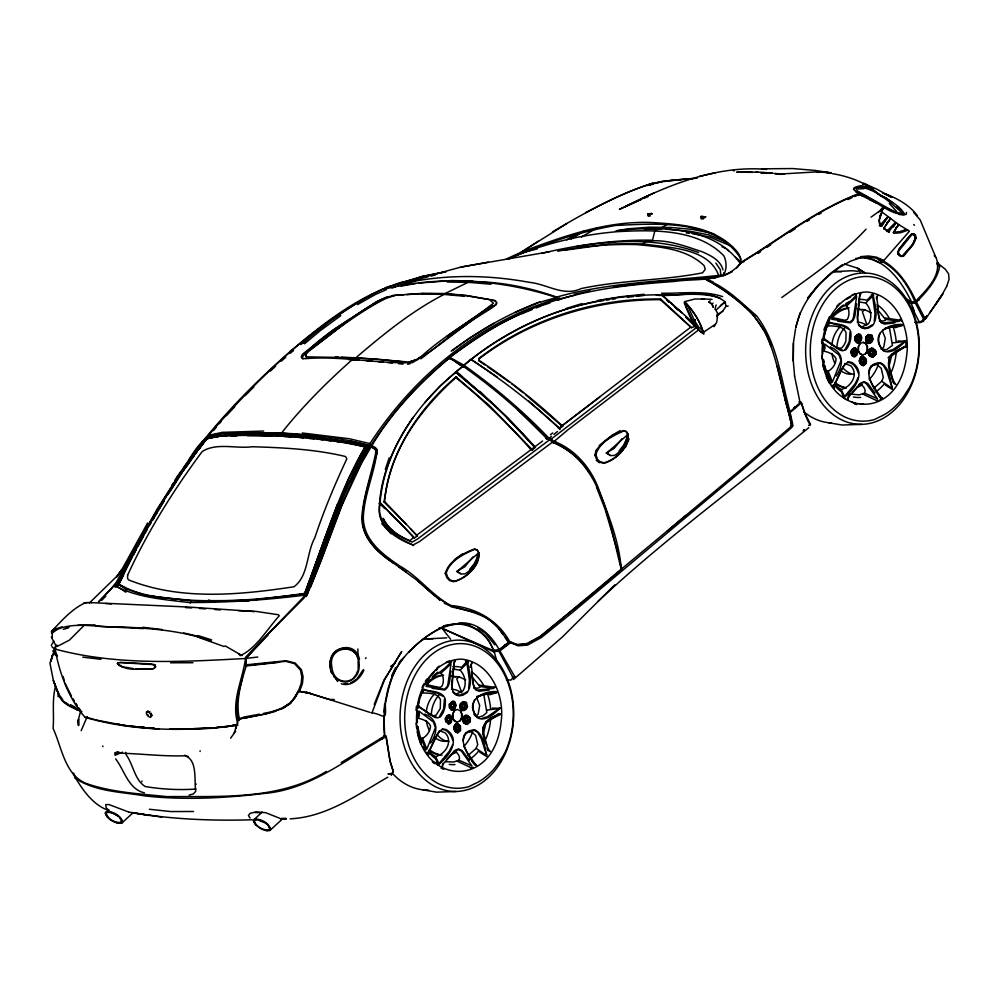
<?xml version="1.0" encoding="UTF-8"?>
<svg xmlns="http://www.w3.org/2000/svg" width="999" height="999" viewBox="0 0 999 999"><rect width="100%" height="100%" fill="white"/><g stroke="black" fill="none" stroke-linecap="round" stroke-linejoin="round"><path stroke-width="1.5" d="M147.128 711.488L146.291 713.786L149.088 716.957L150.574 717.032L151.998 715.184L150.574 717.032M436.001 759.128L437.799 764.497L439.385 763.898C449.413 755.981 461.201 739.048 446.241 729.582L442.582 728.845L437.774 733.166L428.446 752.572L428.434 754.794L428.596 752.759L435.851 737.337L439.56 731.268M489.572 750.911L490.197 751.673L487.325 747.502M841.595 391.995L843.393 397.365L844.979 396.765C855.007 388.848 866.795 371.915 851.835 362.45L848.176 361.713L843.368 366.034L834.04 385.439L834.028 387.662L834.19 385.614L841.445 370.204L845.154 364.136M895.166 383.778L895.791 384.54L891.42 378.109M383.991 716.221L384.627 736.026L341.196 762.587M469.63 719.243L468.581 722.901L466.958 723.938L465.034 723.726L462.674 720.379L462.737 718.269L463.773 716.408L465.871 715.272L469.58 716.957L470.317 721.415L467.47 724.387L463.698 722.901L462.612 720.504L463.686 716.795L467.245 715.921L470.354 719.18L469.592 721.241L470.317 721.415M793.231 360.964L793.481 343.206M875.224 352.11L874.175 355.769L872.552 356.805L870.629 356.593L868.268 353.234L868.331 351.136L869.367 349.275L871.465 348.139L875.174 349.825L875.911 354.283L873.064 357.255L869.292 355.769L868.206 353.371L869.28 349.662L872.839 348.788L875.948 352.048L875.186 354.108L875.911 354.283M472.077 761.088L476.623 765.646L475.012 764.947C467.32 755.981 452.934 731.368 474.812 729.794C484.128 734.577 484.815 747.414 486.7 756.518L479.832 752.247M878.658 394.892L882.217 398.514L880.606 397.814C872.914 388.848 858.528 364.235 880.406 362.662C889.722 367.445 890.409 380.282 892.294 389.385L885.426 385.114M297.939 692.132L290.447 703.346L283.604 707.866L290.447 703.346L294.393 698.363L298.351 691.233L301.236 683.328L301.81 676.86L300.449 670.042L294.418 663.586L285.726 661.338L246.328 665.471L245.954 658.416L260.677 641.57L303.721 598.314L308.416 591.558L321.453 559.902L341.995 505.169L361.65 462.937L371.104 446.915L369.967 443.606C413.998 375.649 481.356 320.267 559.865 297.927M467.445 706.468L464.298 709.852L461.001 709.752L460.102 707.791L460.901 703.508L462.512 702.147L465.796 702.672L466.458 708.616L464.847 710.277L462.587 710.614L461.001 709.752L460.127 705.394L462.837 701.698L466.408 702.309L467.445 706.468L466.458 708.616M873.039 339.335L869.892 342.719L866.595 342.62L865.696 340.659L866.495 336.376L868.106 335.015L871.39 335.539L872.052 341.483L870.441 343.144L868.181 343.481L866.595 342.62L865.721 338.261L868.431 334.553L872.002 335.177L873.039 339.335L872.052 341.483M452.584 717.569L452.672 713.686L454.557 710.589L457.33 709.477L460.402 710.776L461.938 713.96L461.85 717.844L459.952 720.928L456.905 722.04L454.12 720.754L452.584 717.569L454.42 720.766L456.905 722.04M452.872 717.582L452.972 713.698L454.557 710.589M459.952 720.928L461.55 717.831L461.65 713.948L460.402 710.776M858.178 350.437L858.266 346.553L860.151 343.456L863.211 342.357L865.996 343.631L867.532 346.828L867.444 350.711L865.546 353.796L862.499 354.907L859.714 353.621L858.178 350.437L860.014 353.634L862.499 354.907M858.466 350.449L858.566 346.566L860.151 343.456M865.546 353.796L867.144 350.699L867.244 346.815L865.696 343.619L863.211 342.357M801.26 402.422L805.119 413.923L810.376 424.026C809.065 426.336 801.66 405.045 801.26 402.422L798.875 401.885M468.169 755.394L476.111 748.401L486.763 755.644L481.318 738.673L477.672 732.392L474.513 730.444L469.992 730.931L466.595 732.804L464.398 736.001L463.024 740.846M873.763 388.261L881.705 381.268L892.357 388.511L886.912 371.541L883.266 365.259L880.107 363.311L875.586 363.798L872.189 365.671L869.992 368.868L868.618 373.713M384.852 508.578L379.42 503.484L380.169 503.096C375.399 524.45 396.703 537.524 413.049 545.017L413.549 545.616M419.155 707.105L418.306 705.257L419.155 707.105L434.553 717.344L437.062 717.919L440.159 717.032C444.518 712.25 445.841 705.456 445.242 699.163C442.282 690.459 431.231 692.095 424.175 689.447L422.602 690.134L422.452 692.831M824.749 339.972L823.9 338.124L824.749 339.972L840.147 350.212L842.656 350.786L845.753 349.9C850.112 345.117 851.435 338.324 850.836 332.03C847.876 323.326 836.825 324.962 829.769 322.315L828.196 323.002L828.059 325.699L827.06 326.611M406.256 572.015C389.585 560.039 369.255 549.138 363.474 527.797C359.54 501.523 373.052 476.423 376.698 450.974L370.816 445.841C322.702 432.742 271.803 431.318 222.178 433.791C198.813 433.129 191.87 459.228 179.171 473.551M128.509 811.962L108.891 804.532L105.719 804.632L106.031 807.055C106.194 809.215 110.827 810.589 108.566 810.364C92.657 805.219 80.844 787.874 73.114 773.363M720.754 275.437L720.354 269.73L715.846 263.074M478.821 358.441L478.696 360.714L478.821 358.441C530.382 318.681 595.691 297.952 660.639 299.026L691.458 327.66L695.916 325.999L693.631 325.087M462.612 720.366L463.561 717.02L466.196 716.358L467.869 719.043L466.92 722.389L464.285 723.051L462.612 720.366L462.737 718.269M868.206 353.234L869.155 349.887L871.79 349.225L873.463 351.91L872.514 355.257L869.879 355.919L868.206 353.234L868.331 351.136M334.128 677.01L334.166 676.323L337.65 681.53M736.613 268.157L740.409 263.561L740.709 258.491C715.209 218.494 656.568 223.639 615.534 225.462C578.633 232.018 542.544 243.993 508.266 259.003M418.007 712.1L418.057 711.263L418.144 715.721M823.601 344.967L823.651 344.131L823.738 348.576M496.74 660.988L493.843 650.274L491.333 645.441M489.647 694.804L497.44 692.332L483.841 694.717L486.825 712.537L483.166 715.721L478.459 717.22L475.599 716.283L473.876 714.248M895.241 327.672L903.034 325.199L889.435 327.585L892.419 345.404L886.475 349.737L881.193 349.151M616.783 230.582C658.703 226.523 713.261 225.349 740.409 263.561C742.357 254.782 734.602 248.739 728.833 243.531C709.377 227.622 683.004 224.588 658.791 222.977C611.301 219.006 565.796 235.339 522.14 251.748L522.04 252.834L525.949 250.412M308.004 592.969L306.218 596.428L305.519 595.054L245.629 657.192C243.281 678.995 230.719 700.973 237.774 723.526M239.173 720.554L238.873 717.844L234.141 733.291M716.146 310.851L717.644 313.236L717.12 319.48L716.62 322.39L714.035 326.673M268.219 634.84L245.954 658.416L245.841 659.777L246.016 658.678M384.615 704.07L383.753 724.462L384.627 736.026L385.951 736.688L390.01 761.3L393.269 771.49L391.183 775.112L392.008 773.513L387.937 773.813M451.91 687.774L454.208 662.612L455.169 660.664L454.058 662.399L451.623 684.44L452.997 692.145L456.068 695.004L459.178 695.866L462.899 695.204L467.207 692.557C473.339 683.266 469.28 670.916 467.195 661.013L462.312 666.495M857.504 320.642L859.802 295.479L860.763 293.531L859.652 295.267L857.217 317.307L858.591 325.012L861.662 327.872L864.772 328.733L868.493 328.072L872.801 325.424C878.933 316.134 874.874 303.783 872.789 293.881L867.906 299.363M936.1 257.792C942.769 275.125 926.073 290.122 915.259 301.723L911.625 302.085L905.032 297.952M358.216 669.592L358.117 660.514M384.14 712.1L384.915 703.808M865.559 363.137L865.309 358.866L862.736 356.193L861.138 356.73L859.952 358.566L860.264 363.324L863.348 365.646L866.17 363.499L866.433 361.251L866.008 358.741L862.736 356.193L861.013 357.142L859.552 360.826L861.588 365.047L864.31 364.71L865.559 363.137L862.649 363.174M416.034 710.401L416.446 706.268M821.628 343.269L822.04 339.123M626.897 435.327C627.572 443.668 621.303 451.311 614.485 455.444L610.314 455.606L606.718 453.034L626.897 435.327L626.523 438.986L623.601 445.279L619.055 450.986M906.455 212.487L906.268 214.248L903.608 215.085L898.813 214.385M477.647 553.771C478.271 562.162 471.878 569.755 464.997 573.876L460.776 574.038L457.167 571.465L477.647 553.771L477.26 557.417L474.275 563.711L469.642 569.418M460.002 706.106L460.277 703.758L462.762 702.384L464.835 704.532L464.423 708.054L461.938 709.427L459.865 707.28M461.913 708.453L464.46 707.067L461.913 708.453L460.414 706.905L460.714 704.37L462.512 703.371L464.672 705.269L462.512 703.371M463.199 707.767L462.137 706.668L462.35 704.882L463.611 704.183M865.596 338.973L865.871 336.626L868.356 335.252L870.429 337.4L870.017 340.921L867.532 342.282L865.459 340.147M867.507 341.321L870.054 339.935L867.507 341.321L866.008 339.772L866.308 337.225L868.106 336.238L870.266 338.137L868.106 336.238M868.793 340.634L867.731 339.535L867.944 337.749L869.205 337.05M376.523 455.194L377.185 449.75L375.399 447.564L371.853 445.716L367.257 446.59C340.234 493.156 325.05 545.117 305.319 594.88M717.22 316.77L717.644 313.236M51.286 645.404L53.834 641.058M429.308 680.282L427.048 684.365L425.761 684.827M834.19 314.223L832.642 317.22L831.355 317.694M406.393 524.512L384.066 502.022L384.528 501.473C389.46 452.085 418.931 408.454 456.019 376.898L489.585 405.731L532.529 449.987L534.865 447.377C510.889 419.955 484.078 395.167 455.981 372.015L455.681 372.165C416.483 404.895 384.615 450.574 380.045 502.534L379.42 503.484M55.544 686.338C51.811 700.074 54.221 714.023 53.134 727.959L53.197 728.633C61.863 747.477 64.96 775.599 86.813 783.666C112.525 792.507 140.085 793.805 166.933 796.628C220.454 796.103 278.833 800.424 326.423 771.39M740.409 263.561L740.484 263.062C779.844 239.76 815.921 210.177 859.14 193.906L863.586 196.303L858.928 194.181L855.693 191.446L854.17 189.735L854.595 188.336C859.752 184.927 866.682 186.626 871.503 189.847L873.276 189.822C883.178 198.326 897.714 202.435 904.57 214.148C891.608 215.085 881.143 204.345 869.742 199.625M366.233 452.959C387.937 417.357 415.334 385.214 447.927 359.116L448.901 358.366L452.759 359.865L463.299 366.783L463.499 365.397C502.172 333.766 548.164 310.377 597.564 301.511M451.098 671.041C449.325 677.247 451.036 686.138 444.63 690.009L432.055 688.286M453.983 728.184L455.544 723.863L457.142 723.326L460.414 725.873L460.576 730.631L457.754 732.791L455.994 732.18L453.983 728.184L454.358 725.699M803.421 431.019L804.27 429.732M856.692 303.908C854.919 310.115 856.63 319.006 850.224 322.877L837.649 321.154M859.577 361.051L859.952 358.566M795.554 328.821L793.331 343.419L793.268 360.776L794.605 376.186M424.175 689.447L422.527 692.906C428.783 693.318 437.674 692.744 440.484 699.762L440.272 708.516L436.126 715.122L433.241 715.896L428.559 714.123M829.769 322.315L828.121 325.774C834.377 326.186 843.268 325.612 846.078 332.63L845.866 341.383L844.043 345.067L841.72 347.989L836.725 348.276M384.066 502.022L385.889 490.621M810.376 424.026L810.164 424.463M200.05 751.498L200.15 750.823M452.947 669.005L460.114 670.142L467.345 662.999L467.569 661.7L466.808 661.925L469.418 680.419L468.656 688.261M858.541 301.873L865.708 303.009L872.939 295.866L873.163 294.568L872.402 294.792L875.012 313.274L874.25 321.129M486.338 721.503L483.216 734.477M891.932 354.37L888.81 367.332M331.044 659.115C324.363 674.163 346.441 692.22 355.706 674.887M922.177 320.654L923.588 319.106C930.968 313.299 926.098 315.884 923.438 321.328L919.854 322.627L915.221 322.552M80.469 711.675L78.084 720.729L78.521 725.461L78.709 719.317M246.328 665.471C241.084 682.454 235.402 701.098 239.348 718.793L249.038 717.182M385.214 702.334L387.924 689.11L391.733 677.272M83.404 626.136L69.406 640.134L57.08 646.503L56.344 645.504M871.503 189.847L871.84 188.287C859.989 180.619 846.415 175.986 832.542 173.676M52.223 655.344L50.974 661.163L53.122 653.858L49.95 663.236L53.384 680.481L59.228 695.641L53.384 680.481L57.08 691.158M388.561 774.312L389.598 773.701M898.238 252.285L898.338 254.558L898.663 250.175L900.798 247.153L909.352 236.413L911.7 234.003L913.91 233.616L915.434 234.952L916.22 237.974L913.086 244.668L903.546 256.243L900.911 256.456L897.614 252.272L898.338 254.558L900.286 256.243L902.709 256.056L912.562 244.305L915.434 237.924L914.884 235.452L913.136 234.091L911.013 234.578L908.815 236.95M628.221 434.228C628.446 447.577 616.271 460.064 603.733 463.324L599.3 462.112L596.765 459.865L594.979 455.057L595.978 450.462C603.034 441.62 612.862 433.741 623.726 430.557L626.435 431.531C633.316 444.443 615.884 459.702 604.22 462.774L599.987 461.738L597.602 459.44L595.866 454.695C599.163 442.432 613.224 435.452 624.05 430.856L626.585 431.98L628.296 434.49M470.167 667.095L470.766 664.41C473.601 672.539 470.204 683.84 476.823 690.197L493.906 688.373L479.87 686.488L471.578 676.398M858.578 195.417L858.753 193.681L855.693 191.446M427.147 683.528L427.772 685.689L426.148 686.375L444.393 689.235L447.04 686.837L447.827 684.765L451.048 663.823L441.108 673.039L439.173 672.652L432.555 677.122M832.741 316.396L833.366 318.544L831.742 319.243L849.987 322.103L852.634 319.705L853.421 317.632L856.643 296.691L846.702 305.906L844.767 305.519L841.395 307.267L834.902 313.149M386.126 489.185C394.043 444.78 422.689 407.58 455.407 377.947L456.019 376.898M479.021 552.659C479.17 566.221 466.471 578.483 453.821 581.73L449.463 580.506L446.915 577.697L445.254 573.451C448.763 560.864 463.124 553.259 474.5 548.975L477.235 549.962C484.053 562.986 466.321 578.146 454.607 581.193L450.337 580.144L447.739 577.285L446.228 573.101C449.687 560.789 463.886 553.871 474.825 549.275L477.36 550.412L479.083 552.922M681.168 179.608L662.025 181.706L652.697 183.317L652.372 184.565L652.072 183.491C628.858 190.397 607.117 201.611 585.639 212.637M442.445 766.52L442.257 767.282L443.219 763.523M848.039 399.388L847.851 400.149L848.813 396.391M479.87 686.488L479.595 687.537L477.672 688.136L473.713 688.224M877.172 309.265L885.464 319.355L885.189 320.404L883.266 321.004L879.307 321.079M242.582 677.434C239.123 690.684 234.528 705.144 238.474 718.743L248.926 717.157M451.323 720.042L449.438 723.264L446.64 722.265L446.053 720.554L446.665 716.495L449.388 715.296L451.948 717.944L451.311 722.527L448.264 723.825L446.091 720.704L445.916 718.468L447.939 715.022L449.725 714.809L451.161 716.033L451.948 717.944L451.323 720.042L450.586 716.408M451.448 701.872L449.65 705.943L451.036 709.465L454.333 709.565L456.206 705.269L454.607 701.448L452.884 701.086L450.087 703.746L449.887 708.129L451.123 709.877L452.772 710.326L454.333 709.565L455.519 705.406L454.17 701.91L452.522 701.535M856.917 352.909L855.032 356.131L852.234 355.132L851.648 353.421L852.309 349.151L855.319 347.664L857.542 350.811L856.905 355.394L853.858 356.693L851.685 353.571L851.51 351.336L853.408 348.214L854.982 348.164L857.542 350.811L856.917 352.909L856.18 349.275M859.927 342.42L861.113 338.274L859.764 334.765L858.116 334.403L855.681 336.613L855.481 340.996L856.717 342.744L858.366 343.194L861.101 340.721L861.8 338.137L861.238 335.789L860.201 334.315L858.478 333.953L855.743 336.426L855.244 338.811L856.63 342.332L859.927 342.42L858.054 342.669M674.824 306.818L681.73 312.675L661.65 294.817C593.194 294.368 524.912 316.483 471.253 359.365L464.048 365.259C461.301 368.756 453.921 358.254 448.901 358.366C419.318 383.666 391.72 412.013 371.853 445.716M496.778 302.485L496.253 304.408C466.733 321.416 441.745 345.891 412.362 362.637C376.998 363.911 341.071 355.644 305.344 358.678L302.335 358.391L301.236 357.055L302.397 354.308L332.692 330.294L375.999 301.998L387.038 296.965M450.025 662.849L450.287 661.925L450.811 662.349L445.254 667.881L439.173 672.652M855.631 295.716L855.881 294.792L856.405 295.217L850.848 300.749L844.767 305.519M382.829 289.023C314.061 322.877 258.067 378.259 208.229 435.477L207.642 437.637L201.573 444.68M506.481 679.832L510.914 680.107L513.049 677.597L498.326 650.124L508.641 642.432L510.864 642.357L518.169 645.841L527.609 645.054L541.408 637.487L572.227 612.637L739.173 472.727L791.72 427.584L792.756 425.849L792.519 423.101L789.697 411.276L788.573 412.05L791.22 423.239L790.434 427.097L738.061 471.903L540.184 636.788L526.898 644.118L517.507 644.929L513.636 643.806M464.385 722.14L467.12 721.153L464.385 722.14L463.174 720.204L463.861 717.794L465.759 717.307L467.607 719.455L465.759 717.307M465.784 721.49L464.922 720.117L465.409 718.418L466.758 718.081M474.575 700.162C471.765 706.143 472.802 713.448 478.146 717.644M871.877 354.533L872.714 354.021L869.979 355.007L868.768 353.072L869.455 350.649L871.353 350.174L873.201 352.322L871.353 350.174M869.979 355.007L871.378 354.358L870.516 352.984L871.003 351.286L872.352 350.949M880.169 333.029C877.359 339.011 878.396 346.316 883.74 350.512M714.897 309.365L716.146 304.957M914.485 241.021L915.346 237.999L914.884 235.452L913.598 234.428L911.65 234.89L897.614 252.272L898.576 250.512M927.01 315.846L923.588 319.106L915.446 303.109L915.983 301.236C908.378 284.54 897.314 267.907 880.619 259.428M141.846 781.668L142.033 781.031M445.966 761.775L453.696 762L458.928 760.227L459.615 757.891L458.666 755.044L455.769 751.398L453.509 751.335M849.537 393.981L859.29 394.867L864.522 393.094L865.209 390.759L864.26 387.912L861.363 384.265L859.103 384.203M425.562 749.025L425.961 749.887L421.303 738.873M831.156 381.893L831.555 382.754L827.522 372.877M114.848 755.057L115.409 753.146C138.337 753.246 161.838 756.643 185.065 755.768C197.864 760.052 193.968 780.756 195.767 791.245L193.406 793.905L189.086 795.092M810.226 424.975L810.451 424.275M470.554 667.332L471.99 662.562L471.715 663.486M876.535 298.913L877.584 295.429L877.309 296.353M795.766 327.36L800.236 312.662M853.546 189.573L854.033 187.987C859.427 184.528 866.258 186.239 871.84 188.287M795.866 327.472C801.423 301.223 820.316 280.132 842.169 265.647M190.235 603.109L190.971 600.749L249.026 600.536M236.039 727.235L235.727 728.658L236.001 727.347M621.628 567.869L621.515 569.255L591.695 594.73L540.184 636.338L527.06 643.506L517.07 644.492L509.727 641.658C497.689 619.73 475.262 607.592 450.799 605.494C431.805 595.292 418.868 576.748 399.962 566.096C382.967 554.645 363.561 540.384 363.299 517.757C364.16 494.405 374.762 472.614 377.185 449.75M946.802 286.039L949.05 279.333L948.638 273.988L945.329 269.255L937.799 263.299M324.95 538.224L304.795 593.918L280.519 597.427M385.314 469.318L389.198 457.842M371.216 712.762L372.003 712.799L384.403 680.044L401.735 651.485L384.003 680.032L374.225 704.407M880.668 225.999L879.182 220.13L881.905 212.025L888.236 216.658L881.705 226.199C876.685 223.676 880.369 216.084 881.905 212.025C876.897 209.628 889.335 203.396 880.306 211.114L881.006 211.151M691.458 327.66L660.401 299.688L660.639 299.026M823.85 329.932L829.42 316.72M325.449 536.838L347.702 481.043M452.597 744.779L449.288 751.26L438.436 764.285L437.912 763.698L439.385 763.898M858.191 377.647L854.882 384.128L844.03 397.152L843.506 396.566L844.979 396.765M263.599 713.336C277.585 711.151 292.869 705.556 298.339 691.221L299.513 691.47L302.46 683.516L303.084 676.735L301.423 669.717L295.13 663.011L286.126 660.739L245.742 664.884M304.595 593.955C323.539 544.517 337.899 492.744 365.184 446.953C337.337 439.273 308.254 437.874 279.57 435.764C255.17 435.576 230.02 432.642 206.181 438.961C170.991 483.528 142.545 533.191 118.619 584.602L127.01 589.71M306.218 596.428L340.971 505.057M87.3 716.533L81.169 730.644M723.114 274.787L723.95 272.627M385.951 736.688L384.777 735.701L385.951 736.688C347.115 758.765 310.439 789.647 264.223 793.443C224.75 798.189 184.515 800.249 144.917 795.953C121.341 791.782 94.893 791.92 74.6 777.784M848.963 394.867L847.801 397.852L860.801 383.666L862.337 382.567L865.496 382.667L877.497 398.713L864.522 393.094M305.644 595.891C327.023 546.191 339.86 492.482 369.118 446.403C316.059 435.002 260.002 428.146 206.281 438.499C170.804 483.528 142.045 533.703 117.52 585.426M337.637 503.896L304.683 593.356C267.12 598.851 229.171 602.372 191.184 600.199C166.646 598.201 140.397 597.277 118.806 584.003C142.907 532.879 171.653 483.766 206.181 438.961L218.943 436.213M881.293 211.214L884.103 208.079L883.591 207.305M228.272 726.635C180.594 731.355 131.269 730.818 85.015 717.319C68.057 697.777 59.178 672.177 54.758 647.464L56.793 645.242M684.665 301.623L684.19 302.747C689.085 313.698 693.156 327.734 703.883 334.116C700.811 322.065 693.356 310.564 684.665 301.623L695.017 298.976L704.17 299.113M476.111 748.401L477.709 744.605L475.624 735.426L471.241 731.618L465.497 733.004M881.705 381.268L883.303 377.472L881.218 368.294L876.835 364.485L871.091 365.871M356.506 673.626L357.642 670.941M310.389 587.412C329.845 539.959 343.881 489.935 370.816 445.841M430.644 743.069C438.049 732.08 438.661 719.667 424.725 714.085M836.238 375.936C843.643 364.947 844.255 352.535 830.319 346.953M625.299 447.54L629.12 438.861M331.281 657.916C334.69 644.53 355.731 645.591 357.929 659.165M392.207 675.799L394.755 670.317M200.961 445.005L202.859 440.984L206.106 437.387C231.743 405.819 260.814 377.185 291.396 350.437L292.407 351.049M391.62 675.936L395.517 667.719M454.008 726.922L454.97 724.899L457.629 724.987L458.841 728.096L457.392 731.131L454.732 731.043L453.933 728.97M454.095 727.946L455.132 725.761L457.055 725.823L458.553 728.109L457.817 729.657L454.957 730.194L454.095 727.946L455.844 728.021L456.468 729.607L457.817 729.657M455.844 728.021L456.58 726.485L457.942 726.523M859.689 360.814L860.726 358.629L862.649 358.691L864.147 360.976L863.411 362.512L860.551 363.062L859.689 360.814L861.438 360.889L862.062 362.475L863.411 362.512M861.438 360.889L862.174 359.353L863.536 359.39M862.474 363.112L864.147 360.976M354.907 466.283L356.868 462.262M118.619 584.602L123.576 575.037M133.579 554.62L136.376 549.238M351.011 481.968L360.402 462.837L370.367 445.954L348.713 440.609M463.299 366.783L464.048 365.259C494.555 386.938 523.189 411.251 549.063 438.324L551.473 436.376M855.756 258.404L863.099 257.73L871.003 259.103L879.045 262.575L882.542 261.975L909.415 231.219L907.929 230.17L900.449 232.767L894.08 233.017L893.693 232.205L898.576 224.538L888.236 216.658L879.27 225.786L881.705 226.199L880.481 225.624L881.268 225.774L886.875 217.47M347.602 480.694L365.184 446.953C317.894 436.138 268.793 433.878 220.429 436.138M422.065 687.362L423.826 683.853M391.995 676.598C402.609 653.533 423.189 636.301 445.654 625.262M99.013 601.648L114.261 585.439L115.06 586.813L117.095 586.401L132.093 557.067M946.715 286.313L941.145 296.453L925.474 319.018M128.084 562.961L115.06 586.813L146.066 529.495M130.195 558.953L146.491 529.22M495.529 692.17L496.84 692.02L483.091 694.58L477.247 697.165M901.123 325.037L902.434 324.887L888.685 327.447L882.841 330.032M78.434 719.43L78.521 725.461M889.622 219.93L890.484 218.331L883.853 228.309L888.348 231.868L889.472 231.718L883.79 228.359L889.622 219.93L886.687 223.102M137.825 546.578L143.669 535.939M145.117 533.279L147.303 529.295M200.899 444.53L202.859 440.984M294.393 698.363L298.351 691.233L299.313 691.008M893.481 226.973L895.966 222.527L888.935 231.393M800.024 402.772L790.034 411.85L791.22 423.239L777.085 365.609M462.774 718.418L463.686 716.795M868.368 351.286L869.28 349.662M147.59 523.001L122.902 567.682L116.895 576.91L121.978 569.642L116.359 576.723L89.286 603.071M549.063 438.324L547.227 438.948L545.891 438.299L550.012 439.448L552.41 442.17C601.81 461.7 609.465 523.813 621.216 569.118C619.155 540.447 607.679 513.411 597.802 486.638C589.81 467.12 575.649 450.449 555.981 442.095L554.395 443.069L552.784 442.557L567.657 430.045L698.313 330.12M359.927 456.905L362.225 452.884M499.912 714.51L500.387 713.686L500.824 714.273L487.549 720.903M893.143 353.771L905.981 346.541A55.457 41.596 -87.1 0 0 905.718 341.021M147.24 527.859L165.734 496.391L179.982 474.962M357.055 461.8L365.184 446.953M363.099 669.842L357.142 678.783L350.699 682.941M149.525 525.462L151.011 522.914M152.497 520.354L163.998 501.061M363.936 670.067C360.239 678.646 351.286 687.05 341.296 683.791M152.735 519.905L154.246 517.32M155.757 514.735L157.268 512.15M146.803 528.184L165.809 496.241M481.605 718.518L487.587 716.595L500.574 707.679C494.967 713.011 486.7 721.503 478.121 718.156C463.611 703.246 480.069 690.933 495.854 691.558M887.199 351.386L893.181 349.463L906.168 340.547C900.561 345.866 892.294 354.37 883.715 351.011C869.205 336.114 885.663 323.801 901.448 324.425M158.804 509.527L164.311 500.249M739.697 171.89L736.987 172.377M564.023 250.374L609.14 244.068L643.306 243.843L644.642 241.708C664.123 237.949 684.053 245.804 702.384 251.848C710.838 255.619 720.466 260.165 723.014 269.917M171.716 485.477L173.202 483.091M174.7 480.706L178.421 474.737M425.312 681.493L426.785 679.12M174.9 480.981L178.671 475.012M455.407 377.947L456.518 378.146L457.13 377.172M168.007 494.592L182.005 472.714M170.779 489.922L173.239 486.126M174.887 483.591L176.523 481.056M875.986 202.859L859.302 194.393L859.852 193.556L864.834 195.654L876.548 202.285M413.399 417.07C393.831 444.667 379.295 477.609 379.195 511.938C380.619 529.358 398.539 539.697 413.049 545.017L419.617 541.495L552.41 442.17M716.895 315.721L722.864 310.976L725.973 306.318L725.149 301.823C706.755 287.487 678.071 297.277 656.331 295.192M455.419 724.287L453.958 727.959L455.994 732.18L457.392 732.292L459.965 730.269L460.164 728.134L459.715 725.998L457.142 723.326L455.419 724.287L457.142 723.326M936.15 303.621L942.844 293.706L929.532 313.112M180.831 473.701L192.894 455.994M894.08 233.017L893.643 232.268L898.576 224.538L907.929 230.17M548.876 439.51L550.299 439.76L697.564 326.723M182.817 468.906L186.201 464.011M188.749 460.327L191.284 456.655M185.789 467.207L189.248 462.2M191.858 458.454L193.594 455.956M879.595 216.171L881.343 213.649M861.013 357.142L862.736 356.193M180.644 473.389L193.019 455.719M452.46 709.802L454.845 707.642M859.39 341.983L860.439 340.509M230.632 738.161L235.627 731.193M403.808 657.454C392.595 670.566 388.286 687.762 385.314 704.37C386.213 722.714 384.777 714.834 372.003 712.799M622.115 438.623L614.123 448.426L606.043 453.146M182.892 471.478L194.468 455.382M399.113 662.837L401.548 659.452M439.523 716.508L443.593 708.978L444.418 699.275M845.117 349.375L849.187 341.845L850.012 332.143M472.877 557.017L464.772 566.808L456.568 571.54M448.039 721.765L450.049 719.779L448.039 721.765L446.178 721.178L445.691 718.718L447.04 716.857L449.7 718.056L447.04 716.857M853.633 354.633L855.644 352.647L855.294 350.924L852.634 349.725L851.285 351.586L851.785 354.033L853.633 354.633L855.644 352.647M449.088 721.103L447.777 720.691L447.427 718.955L448.389 717.644M854.682 353.971L853.371 353.559L853.021 351.823L853.983 350.512L855.294 350.924M205.17 438.573L180.007 473.364L156.831 509.59L116.508 581.918L111.339 588.636L98.701 601.51M195.354 454.145L197.178 451.698M199.001 449.263L204.458 441.958M898.738 249.413L907.854 238.124M369.905 712.349L306.743 692.382L306.343 693.281L306.106 692.245L329.096 699.387L334.303 699.55M193.906 454.458L207.005 437.737L221.303 434.203M121.778 823.064L122.715 821.877C120.792 815.409 112.637 811.013 106.094 811.775L105.157 812.961C107.105 819.392 115.235 823.825 121.778 823.064L132.767 813.024M262.138 812.075L253.234 820.404L255.569 824.674M255.319 824.525C259.265 827.921 264.385 831.58 269.855 830.506L270.779 829.332C268.868 822.864 260.714 818.468 254.171 819.217M924.987 318.806L926.71 316.233L923.65 318.906L925.037 318.581L915.983 301.236M807.766 298.664L817.132 286.8M205.782 440.447L207.505 438.274L207.005 437.737L210.564 434.14M198.838 449.188L200.599 446.978M194.867 453.646L204.383 441.87M193.756 454.732L204.221 441.833M192.183 455.556L193.981 453.371M195.767 451.186L197.552 449.001M807.829 297.64L818.73 284.565L830.818 273.102L842.307 264.772M213.499 430.631L216.421 427.135M219.355 423.638L221.303 421.303M365.472 658.516L366.121 657.742M893.643 232.268L899.774 232.367M446.628 759.615L455.082 750.349L458.529 748.888L462.15 750.549L469.33 760.276M852.222 392.482L860.676 383.204L864.123 381.755L867.744 383.416L874.924 393.144M442.207 764.984L455.207 750.798L458.191 749.65L461.363 750.986L471.903 765.858L458.928 760.227M55.032 647.602L57.08 645.379M51.673 631.268C61.701 620.691 72.053 608.628 85.527 602.747L83.616 603.096M154.445 667.994L155.582 666.895L155.145 665.109L150.562 663.873L120.567 662.362L117.395 663.473C126.361 672.177 141.234 668.281 152.585 669.155L155.582 666.895L153.496 664.622L120.33 662.612M153.721 664.372L155.145 665.109L155.357 667.132M906.143 299.837L911.263 303.172L915.446 303.109C925.499 292.844 937.05 280.682 939.697 266.396L937.799 262.312M424.775 402.56L440.571 385.577L455.981 372.015M226.386 415.634L234.728 406.73M245.155 395.604L253.783 387.05M892.045 353.971L888.049 357.792M384.528 501.473L417.432 535.914L414.573 537.849L413.586 537.549L409.852 540.609C399.088 536.413 388.249 529.22 383.117 518.306C388.286 530.182 400.886 537.687 412.275 542.07L417.582 539.01L550.012 439.448M836.75 306.281L839.635 303.309M866.083 229.146C841.395 255.794 811.051 276.286 781.792 297.515M101.648 600.411L105.869 596.116M886.625 231.393L894.729 223.152M408.728 652.434C424.438 635.938 445.904 620.179 470.005 624.612M878.296 212.525L880.419 210.389L871.028 217.145M713.161 307.08L712.075 304.046L713.024 303.097M895.803 227.947L897.939 225.799M710.102 300.824L708.978 301.948L712.075 304.046M614.772 584.852L562.4 636.975L513.374 679.595M55.719 629.932L52.135 633.466L52.36 637.899M121.254 666.583L133.317 668.568M921.303 321.216L919.38 322.24L914.247 312.013L911.263 303.172L911.625 302.085C903.133 284.727 891.145 266.596 872.489 259.29M206.406 438.823L207.642 437.637L206.106 437.387M270.117 371.228L275.674 366.146M51.486 633.166C68.581 619.467 98.451 628.196 118.769 626.735C149.838 628.383 181.618 630.257 211.064 641.196M862.686 184.241L863.923 183.429L877.397 189.46L891.695 197.39L882.492 192.882M598.001 601.348C664.61 539.048 738.323 485.252 808.815 427.647M51.249 631.855L54.908 628.421M883.79 228.359L884.14 229.27M465.646 679.894L459.065 676.773L456.768 678.883L461.85 693.019M871.24 312.762L864.659 309.64L862.362 311.75L866.807 324.525M475.861 716.295L478.146 714.185L479.695 705.456L476.923 698.251M881.455 349.163L883.74 347.053L885.289 338.324L882.517 331.119M269.855 830.506L283.029 818.456M665.858 229.345L668.943 229.395L671.028 227.51L691.783 229.308L709.415 232.742M443.531 626.385C463.686 618.718 486.85 630.369 493.431 650.649L442.107 628.346L439.011 627.959M449.662 704.57L451.273 703.109L453.708 704.682L453.783 706.493L451.473 708.204L449.762 707.117L449.662 704.57L451.361 704.944L452.497 703.92L453.708 704.682M855.256 337.437L856.867 335.976L859.302 337.55L859.377 339.36L857.067 341.071L855.356 339.985L855.256 337.437L856.955 337.812L858.091 336.775L856.867 335.976M451.473 708.204L453.783 706.493M857.067 341.071L859.377 339.36M801.235 403.009L789.297 413.224M497.052 376.948L471.253 359.365L470.192 359.765L471.029 359.603C502.385 380.007 532.205 402.809 559.365 428.559L562.687 426.323C536.813 401.835 508.603 379.932 478.933 360.239M715.958 310.115L725.149 301.823L720.341 305.644M281.281 361.201L285.764 357.242M290.259 353.284L293.531 350.437L292.432 349.563L289.685 351.673M915.434 234.952L914.772 235.339C916.945 243.244 907.342 250.075 902.834 255.532M499.138 649.662L493.431 650.649M599.175 445.554L612.075 435.277L620.129 430.594M548.001 439.185C522.14 412.112 493.506 387.824 462.999 366.133L455.681 372.165L492.32 403.534M456.593 371.616L479.308 391.858L455.681 372.165L462.999 366.133L463.673 366.645L462.462 366.296M303.221 342.944C324.8 323.988 348.426 307.392 373.551 293.481M667.032 531.318L685.913 515.422M304.545 343.806L320.042 330.844L340.771 315.622M292.432 349.563C322.465 324.225 354.233 299.425 391.471 285.714M300.936 344.58L303.271 342.645M146.304 712.175L148.227 710.913M147.402 711.588L149.088 712.312L149.925 711.625M147.402 715.671L148.227 714.997M151.161 715.858L150.574 713.998L151.411 713.311M542.582 441.021L416.546 535.339L410.452 528.833M447.927 359.116C485.089 328.821 528.621 305.706 575.524 294.967M714.997 324.488L703.808 332.093M852.297 356.056L853.733 354.882M553.896 434.415L557.517 431.468M510.864 642.357L500.137 650.761L493.756 651.773L442.107 628.346L450.661 639.31M437.1 667.794L439.185 666.133M498.239 649.974L499.275 650.062L509.265 642.532L498.026 627.772L491.008 621.166L483.366 615.696L474.063 612.087L451.298 606.818L435.314 595.991L420.542 582.904L398.963 566.995M418.219 708.066L419.243 707.255L418.731 705.943M703.259 218.694L705.656 216.808L700.898 216.508L701.023 218.581L701.76 218.719L703.259 218.694L702.622 216.583L700.898 216.508M716.733 315.771L722.864 310.976M550.399 434.752L552.709 432.967M558.453 428.484L690.334 327.472M492.22 305.219L446.715 336.376M420.954 358.816L449.25 336.588L473.913 319.23L491.808 307.979L495.916 304.72L496.578 302.747L495.304 300.999L492.495 300.075L466.296 295.741L445.005 293.856L429.545 293.669M525.449 394.58L561.85 425.924L599.725 397.115M395.267 663.036L390.597 666.483M322.29 327.472L324.75 325.662M454.557 559.69L462.674 553.733M452.435 350.449C479.133 330.332 508.466 313.723 539.722 301.835M478.771 359.116C530.494 319.48 595.491 299.275 660.401 299.688M504.807 645.154L508.641 642.432L505.207 637.787M451.148 351.186L469.218 338.349L493.656 323.314M281.78 708.728L288.324 704.133M900.249 349.013C886.4 354.17 886.388 365.871 892.132 377.572M494.655 716.146C480.806 721.303 480.794 733.004 486.538 744.705M421.191 356.481L416.97 359.39L409.403 361.963M758.054 253.459L760.589 251.723M766.932 247.402L770.741 244.805M859.852 193.556L858.753 193.681C815.684 209.94 779.545 239.198 740.471 262.725M506.393 258.966L521.416 252.048L566.995 223.451M828.159 371.228C832.629 368.843 835.951 363.873 836.101 358.753C833.99 354.245 828.646 352.123 824.063 351.198L824.987 348.052L824.699 344.043L838.998 354.907L841.046 360.514L832.442 381.943L828.159 371.228L826.273 370.617M422.565 738.361C427.035 735.976 430.357 731.018 430.507 725.886C428.396 721.378 423.052 719.255 418.469 718.331L419.393 715.184L419.105 711.176L433.404 722.04L435.452 727.647L426.848 749.075L422.565 738.361L420.679 737.749M789.959 232.155L795.167 228.783M538.261 241.209L522.14 251.748L522.04 252.834L521.416 252.048L523.801 250.961M571.166 239.036L583.728 231.293M581.381 237.088L596.54 228.122M566.695 239.885L575.511 234.54M387.799 777.16C357.192 794.767 326.773 817.032 290.197 818.83M872.239 324.825L868.131 327.31L864.497 327.997L861.463 327.11L858.541 324.425M466.645 691.957L462.537 694.442L458.903 695.129L455.869 694.243L452.947 691.558M898.301 350.212L904.644 346.391L890.896 356.431L888.773 359.89L888.698 364.173L894.03 383.753L892.619 381.331M492.707 717.344L499.05 713.523L485.302 723.563L483.179 727.022L483.104 731.305L488.436 750.886L487.025 748.463M552.497 231.893C584.403 212.962 617.17 194.468 652.697 183.317M660.351 228.459L667.057 224.488M806.942 221.441L809.565 219.892M818.755 214.448L821.378 212.887M808.591 425.474L810.389 424.438L809.927 423.788M357.58 304.583L375.337 294.53L386.301 289.673L384.54 288.898L385.314 287.737L422.315 276.336L445.591 271.803M841.583 266.109L850.986 260.989L858.928 258.291M282.779 819.055L281.181 818.631L286.214 818.568L281.993 819.192L265.672 812.674L256.194 811.95L250.262 813.236L248.439 815.534L250.062 818.069M873.476 348.464L871.465 348.139M467.882 715.609L465.871 715.272M383.054 299.737C356.493 314.048 332.417 332.58 308.803 351.248L306.231 353.933L306.356 356.78M519.667 314.648C493.568 325.612 470.479 342.744 447.515 358.604M829.47 322.939L828.546 323.376L828.82 322.714L843.031 326.099L848.251 329.008M423.876 690.072L422.952 690.509L423.226 689.859L437.437 693.231L442.657 696.141M654.52 192.657L625.174 206.706C668.743 184.728 716.907 165.185 766.62 169.38M238.749 653.608L240.21 655.706C256.518 648.251 267.257 628.97 279.27 615.784L278.434 614.76L255.407 611.301M649.013 195.317L619.343 209.365L641.008 199.625M892.582 342.957L905.781 341.258L897.964 340.971M486.988 710.089L500.187 708.391L492.37 708.104M732.192 271.815L723.126 275.949C726.872 269.693 726.947 262.625 723.938 255.931C697.702 228.534 652.447 229.795 617.507 231.656C579.907 234.728 543.081 243.956 508.429 258.841M116.109 753.121L118.794 751.897M847.964 199.525L851.935 197.752M65.659 628.583L69.218 626.997M834.839 385.314L841.146 389.51C851.098 387.013 858.978 374.488 850.848 365.809L844.892 363.536M429.245 752.447L435.552 756.655C445.504 754.145 453.384 741.62 445.254 732.941L439.298 730.669M686.987 304.383L694.355 320.317L695.167 319.955M851.985 295.017L854.707 293.831M446.391 662.15L449.113 660.963M661.65 294.817L661.001 295.105L661.987 294.992C681.343 295.367 701.91 291.646 720.479 298.239M744.255 261.451L740.484 263.062C725.336 283.192 696.166 278.047 674.15 281.481C636.088 284.228 597.639 287.849 560.976 299.026M692.831 320.941C695.816 325.1 697.914 331.181 703.184 332.954C700.336 321.815 693.443 311.176 685.401 302.909L685.863 306.718L692.831 320.941L695.304 319.892M115.659 755.032L122.502 752.16M854.582 196.553L858.466 194.93M514.91 312.487L538.411 302.734M558.016 300.262L559.989 299.438M521.053 314.086L532.092 309.603M536.238 307.929L541.758 305.682M650.686 184.303L662.911 181.169L691.545 178.596M282.58 708.503L266.483 713.873L237.837 719.28M594.979 455.057L595.866 454.695M643.718 198.401L647.976 196.753M860.551 363.062L862.062 362.475M454.957 730.194L456.468 729.607M884.103 208.079L882.991 207.954L884.028 207.567M114.785 752.896L117.507 751.885M392.008 288.074L396.203 286.538M397.602 286.026L407.342 282.442L421.328 279.033M476.71 696.453L483.841 694.717M445.254 573.451L446.228 573.101M393.931 285.327L401.81 282.58M393.044 285.165L403.658 281.593M63.312 629.333L68.419 627.622M543.144 305.132L549.9 302.909M539.76 302.31L556.455 297.49C501.71 279.658 441.595 275.175 385.427 288.898M566.171 308.479L581.83 303.646M54.92 629.058L62.188 626.823M512.512 677.272L515.097 677.26L512.512 677.272L514.997 676.997L499.288 649.812M648.501 184.765L652.397 183.579M851.785 354.033L853.371 353.559M446.178 721.178L447.777 720.691M899.849 319.705L900.761 319.43L900.599 320.254L884.49 317.919M494.255 686.837L495.167 686.563L495.005 687.387L478.896 685.052M903.208 213.224L901.235 213.823L897.389 212.899L888.898 209.153M55.794 648.314L54.221 648.776L51.848 646.665M195.954 789.035C179.37 790.221 161.476 789.322 145.055 786.475C134.528 779.595 133.367 764.809 126.361 755.094L125.624 752.372M208.229 435.477L222.065 432.355L263.674 431.056M403.121 282.13L419.38 277.647M652.697 184.003L646.74 185.402L652.072 183.491L652.697 184.003L647.389 185.452L653.334 183.841M428.109 276.036L461.113 267.045L488.374 262.138M532.767 250.087L537.175 248.888M660.364 228.734L654.982 230.195L652.547 240.197C615.184 239.523 578.009 244.78 541.708 253.359M270.055 712.712L275.874 711.188M401.061 286.151L415.746 283.491M464.048 365.259L449.95 357.48M905.506 347.377L906.418 347.128L905.981 346.541M512.999 677.797L515.097 677.26L513.049 677.597M427.972 276.848C416.508 279.308 388.886 288.574 416.433 280.869C453.833 274.338 492.282 275.499 529.557 282.367C546.94 284.016 563.623 296.953 581.181 288.574C621.116 280.02 662.624 280.632 702.497 272.852L705.282 269.305L704.095 265.609C686.388 248.651 660.327 246.903 637.187 244.643C610.564 243.868 583.891 245.891 557.779 251.224M430.944 276.111L435.389 274.987M654.782 183.479L662.025 181.706M872.939 295.866L873.688 295.679M467.345 662.999L468.094 662.812M923.576 318.631L924.937 318.306M531.268 250.449L522.252 252.597L521.416 252.048M407.642 364.223L410.239 363.636M715.309 172.815L699.662 176.311M855.356 339.985L858.241 340.384M449.762 707.117L452.647 707.517M393.956 295.829C361.151 305.332 336.201 332.255 308.404 350.811L305.669 353.796L305.819 356.843L355.357 357.729L409.016 362.038L417.095 359.515L420.854 356.88C442.957 336.388 470.492 321.74 493.481 303.122L490.609 300.687M86.226 602.534L84.603 602.909L87.025 602.834M419.505 277.135L445.916 271.803M259.528 714.185L243.356 717.17M250.412 716.92L259.128 715.097M574.487 294.293L590.259 290.984M884.652 328.459L889.435 327.585M260.477 714.809L268.606 713.086M557.13 297.277C529.233 287.25 499.2 281.393 469.655 281.543L445.129 293.556L423.489 293.281L392.32 295.529M891.632 387.312L892.382 387.15M486.038 754.445L486.788 754.295M615.484 231.244L627.447 228.833L649.412 227.185L671.028 227.51M856.842 350.949L857.542 350.811M451.248 718.081L451.948 717.944M55.669 649.912L54.371 650.149L54.221 648.776L55.519 649.1L54.371 650.149L56.843 655.381L53.859 653.221L52.885 650.811M443.643 626.073L454.882 624.025L466.471 624.338M461.113 267.045L549.363 251.785M281.331 818.98L282.492 818.93M285.951 818.506L281.181 818.631M597.427 300.499L621.191 296.678L644.08 294.268M647.839 213.836L651.81 213.586L647.839 213.836L647.964 215.921M894.904 322.827L884.59 324.113L880.956 322.49L879.083 318.406L877.197 304.508M489.31 689.959L478.996 691.246L475.362 689.622L473.489 685.539L471.603 671.64M256.943 819.58L254.245 820.916C255.944 826.648 263.162 830.531 268.956 829.869L269.78 828.82L269.418 827.16M599.05 301.286L603.496 300.612M606.468 300.162L609.427 299.712M612.399 299.25L615.359 298.801M702.622 216.583L705.656 216.808M576.86 246.453C617.12 239.947 659.777 238.012 698.563 252.572M866.008 339.772L867.731 339.535M245.667 666.033L277.934 662.449M460.414 706.905L462.137 706.668M304.795 593.918L249.126 600.399L235.614 600.911M418.681 283.129L450.886 280.582L472.702 280.931M613.848 286.9L654.944 281.955L704.782 277.934L721.54 276.011L721.54 275.1C666.033 281.381 609.228 282.005 555.282 297.477L556.455 297.49M139.735 727.384L144.543 727.422M236.638 725.212L210.739 728.358L173.863 729.108L186.426 728.771M770.816 345.691C760.651 314.46 732.754 294.118 705.232 279.021L715.496 277.759M305.519 595.054C266.833 599.924 227.797 602.697 188.799 602.497C163.674 599.462 136.925 597.589 114.261 585.439M245.954 658.416L257.779 657.03M232.617 725.037L235.502 724.7M237.974 725.274L215.659 727.547M627.322 297.252L633.341 296.591M636.363 296.266L643.893 295.454M818.281 172.34L822.814 171.903L817.319 172.365L821.965 171.853L831.068 172.864L815.546 170.479L792.781 168.556L761.5 168.819L766.108 169.331M882.991 207.954L884.202 207.829M152.81 668.918L135.664 668.781M670.554 180.369L697.165 178.184M725.973 306.318L728.209 306.081M684.003 179.37L692.482 178.646M860.539 256.656L868.393 255.981L876.285 257.118L884.227 260.727M737.112 171.878L757.766 172.265M644.405 229.283L661.226 229.283M834.377 271.641L852.347 270.717L858.104 271.353M861.725 424.375L842.182 425.025L828.571 422.739M427.26 638.873L446.753 637.849M245.042 658.503C181.743 661.937 116.271 665.709 54.495 648.913M456.131 791.508L436.588 792.157L422.977 789.872M219.68 435.701C262.225 431.693 305.045 435.04 347.09 442.107M403.658 294.767C394.068 294.73 384.465 297.14 376.273 302.173C351.024 319.23 321.616 334.215 301.935 357.467L303.034 358.953M406.68 294.58L423.364 293.581M858.815 257.63L863.173 257.38L871.228 258.778M868.768 353.072L870.516 352.984M463.174 720.204L464.922 720.117M261.101 812.699L254.845 812.524M194.106 728.633L212.6 727.821M858.166 188.936L863.723 188.699M226.611 601.248L206.693 601.086M230.906 436.076L236.838 435.851M893.143 232.492L897.626 232.342L905.881 229.608L905.244 229.57L907.179 229.857M281.93 819.13L286.263 818.993M915.346 237.999L916.22 237.974M252.135 819.779C210.889 821.028 169.38 819.192 128.684 812.1M77.722 625.299L95.067 624.862M221.403 601.023L249.126 600.399M661.575 293.219C681.817 293.656 703.146 290.097 722.664 296.616M752.272 172.328L737.449 172.078M170.604 662.799L192.969 662.724M344.268 683.728L347.565 683.716M193.606 811.488L170.804 811.563L149.338 809.265M247.327 435.676L272.452 436.063M914.834 322.24L919.38 322.24M243.756 432.779L281.481 433.079L322.09 436.713M421.528 294.106L442.969 294.343L464.198 296.241M91.046 602.622L187.437 606.992L254.67 611.488L238.162 610.639M447.24 282.018L469.23 282.392L491.033 284.216M783.953 173.826L816.97 171.878L831.068 172.864M86.901 602.547L91.683 602.659M348.601 359.603L359.19 360.152M871.715 349.937L874.487 350.012M761.113 173.102L767.232 173.339M876.985 400.237L877.871 400.274L877.584 401.024L862.861 394.081M471.378 767.369L472.277 767.407L471.99 768.156L457.267 761.213M335.389 356.993L338.299 357.118M341.221 357.242L376.573 359.066L405.282 362M185.539 607.592L191.671 607.929M652.097 214.123L651.261 213.449M704.52 216.758L705.157 216.783M861.288 309.478L864.659 309.64M455.694 676.61L459.065 676.773M191.284 600.761L144.231 595.267M95.729 626.198L143.419 628.596M701.573 298.851L712.05 299.388M195.891 783.74L196.079 784.39M85.015 717.319L86.888 717.432M105.494 603.546L111.438 603.908M743.706 172.078L748.014 172.352M284.116 436.613L291.521 437.087M774.7 173.414L784.452 174.263M762.412 172.577L773.276 173.327M199.45 608.466L205.669 608.891M458.553 728.109L457.055 725.823M761.051 172.715L770.279 173.351M756.068 171.903L772.19 173.089M214.635 609.515L220.367 609.927M366.621 360.714L372.577 361.163M458.566 622.989C476.885 621.216 491.483 634.84 499.275 650.062M149.138 727.784L153.734 728.159M144.368 727.409L138.624 726.835M148.689 727.759L154.458 728.234M171.703 599.138L176.224 599.512M180.744 599.887L188.274 600.511M383.666 735.901L386.188 736.101L390.06 760.751L393.219 771.191M668.943 229.395L689.697 231.194L708.803 234.902L726.123 241.92M686.325 232.967L689.298 233.229M774.737 173.701L781.618 174.388M158.853 729.095L126.349 725.873L95.892 719.967M378.646 361.725L383.216 362.175M387.799 362.625L392.37 363.062M398.476 363.661L403.059 364.111M298.926 437.562L303.459 438.012M309.503 438.611L314.036 439.061M778.995 173.863L783.079 174.301M59.528 696.678L58.029 696.515L58.242 691.695C59.441 703.683 72.552 707.679 81.918 711.738M643.306 243.843C667.607 248.002 707.292 247.015 718.306 274.45M82.755 657.18L101.036 659.303M130.032 725.836L135.764 726.51M302.31 433.004L349.388 438.761L369.967 443.606M142.745 627.26L162.225 629.545M320.08 439.647L323.177 440.035M327.822 440.609L330.919 440.996M337.113 441.77L340.209 442.145M867.369 257.255L870.229 257.642M851.285 351.586L853.021 351.823M445.691 718.718L447.427 718.955M885.464 319.355L899.5 321.228L882.417 323.064C875.798 316.708 879.195 305.407 876.36 297.277M867.844 256.893L875.723 258.029L883.241 261.551M827.022 172.802L831.068 173.414M161.776 817.082L131.781 812.549L149.238 815.509M118.918 584.577L127.497 589.373L144.755 595.142L163.948 598.139M115.509 723.726L119.892 724.425M122.815 724.887L125.737 725.349M144.755 595.142L152.223 596.44M155.22 596.952L158.204 597.464M298.913 691.92L298.351 691.233L307.342 692.532M299.513 691.47L306.793 692.869M692.245 233.641L709.877 237.063L732.592 246.728M532.529 449.987L531.031 449.687C508.204 423.851 483.329 399.825 456.518 378.146M264.435 830.069L267.257 830.619L270.142 829.195L267.932 825.162M116.359 822.627L119.181 823.176L122.065 821.752L119.855 817.719M281.643 819.093L282.28 819.23M791.358 425.562L792.756 425.849M847.776 362.362C853.67 362.562 856.88 368.431 858.441 373.414M442.182 729.495C448.076 729.695 451.286 735.564 452.847 740.546M889.472 231.718L888.348 231.868M106.743 809.552L108.516 810.314M855.319 356.631L853.858 356.693M183.566 632.929L197.777 636.238M449.725 723.763L448.264 723.825M842.269 350.062L836.862 347.802L824.325 338.811M436.675 717.195L431.268 714.934L419.168 706.605M854.432 403.933L856.83 404.533M733.054 170.567L734.228 170.866M509.265 642.532L508.479 642.32L517.507 644.929M704.058 331.581L698.513 326.985L694.355 320.317M88.324 717.831L94.056 719.392M308.778 692.944L311.638 693.768M504.208 645.903L506.218 646.091L505.107 645.204L506.518 645.841M790.034 411.85C780.956 379.22 777.684 343.594 756.555 315.809C741.158 302.66 726.186 286.963 706.793 279.945L710.789 282.08M833.541 317.832L844.754 320.267L847.239 319.543C849.662 315.484 849.6 309.69 846.702 305.906M427.947 684.964L439.16 687.399L441.645 686.675C444.068 682.617 444.006 676.822 441.108 673.039M866.308 337.225L867.944 337.749M460.714 704.37L462.35 704.882M851.41 354.795L853.995 355.607L855.868 353.022L855.181 349.625L852.609 348.813L850.723 351.398L851.185 353.658M445.816 721.927L448.401 722.739L450.274 720.154L449.587 716.758L447.015 715.946L445.129 718.531L445.591 720.791M198.164 635.614L211.676 639.922M844.442 263.986L857.529 268.169L865.446 273.127M495.641 300.724L466.433 295.442L445.129 293.556L442.345 295.304C410.676 311.95 382.854 334.702 355.781 357.854L353.234 359.715L352.697 359.24C327.597 381.468 303.758 405.207 282.779 431.406L279.67 436.326M144.443 792.844C128.409 789.272 124.5 770.304 115.672 758.928M197.902 637.087L224.088 646.54M208.629 600.024L212.775 601.423M896.153 212.587L901.622 213.686L901.36 212.088C889.31 201.748 876.16 189.186 859.627 187.05L857.092 187.974L856.418 189.31L857.379 190.959L895.004 212.063M207.467 600.649L211.538 602.035M861.4 364.623L863.348 365.646M455.806 731.755L457.754 732.791M184.603 755.256L188.374 756.593M500.137 650.761L493.693 650.411L493.756 651.773M705.232 279.021L713.036 281.855M862.387 356.705L863.86 357.23M456.793 723.838L458.266 724.362M918.418 299.176L919.367 299.538L917.756 299.85L918.73 300.262M869.217 377.972L872.439 384.64L881.593 398.251L878.695 395.554M463.623 745.104L466.845 751.772L475.999 765.384L473.101 762.687M878.446 259.765C896.54 267.532 908.503 285.402 915.446 303.109M886.687 198.314C877.247 196.366 872.577 186.988 863.923 183.429L863.186 184.39L863.373 183.591L873.089 188.224M858.865 325.637L861.912 326.86L868.506 323.738C872.639 317.357 870.816 308.254 865.708 303.009M454.295 693.181L456.318 693.993L462.912 690.871C467.045 684.49 465.222 675.386 460.114 670.142M80.232 710.301L69.992 705.556M710.888 233.029L715.209 234.777M869.455 350.649L871.003 351.286M463.861 717.794L465.409 718.418M259.303 819.917L262.525 821.24M618.431 554.07L619.318 554.545L618.431 554.07L604.932 508.803L596.428 486.988M866.707 187.612L873.413 190.384M460.439 573.438L457.167 571.465M609.964 455.02L606.718 453.034M885.002 193.694C897.264 198.439 909.465 204.97 917.432 215.772M860.176 194.718L863.948 196.353M441.058 768.156L443.743 769.317M467.744 624.912C477.185 628.621 486.413 634.702 490.709 644.243M722.09 246.803L724.874 248.064M879.832 195.092L886.388 198.202L892.119 202.472M561.85 425.924L562.687 426.323M860.726 358.629L862.174 359.353M455.132 725.761L456.58 726.485M371.104 446.915L374.687 448.763L376.111 450.736C371.99 472.914 363.411 494.867 361.725 517.757C362.063 538.061 377.822 552.834 393.643 563.236M70.417 704.67L75.15 707.205M444.343 603.334C464.86 611.575 490.609 612.275 502.759 634.39M865.696 340.659L867.919 342.957M460.102 707.791L462.325 710.089M225.087 645.841L242.008 655.569M212.487 600.561L214.91 601.947M65.335 702.871L68.831 704.882L62.25 700.424M852.634 349.725L853.983 350.512M265.634 823.126L256.481 819.367L254.483 819.667L253.596 820.791L253.983 822.539M120.105 817.856C116.546 814.809 111.925 811.488 106.993 812.424L106.169 813.473C107.867 819.192 115.085 823.089 120.879 822.414L121.703 821.365L121.341 819.717M117.557 815.684L111.226 812.462L106.406 812.224L105.532 813.336L107.492 817.232M417.632 580.993L434.44 595.629M451.373 702.147L453.746 703.658L453.883 707.192L451.66 709.215L449.275 707.704L449.138 704.17M54.645 653.696L57.068 655.244M57.38 656.118L54.957 654.582L53.609 651.248M712.125 282.779C727.634 292.183 741.945 303.509 754.757 316.308M865.196 273.164L857.529 268.169L860.151 271.94M416.546 535.339L417.432 535.914M708.853 302.085L711.975 304.121L713.174 307.192M125.862 592.232L117.095 586.401M451.273 703.109L452.497 703.92M794.817 406.88L795.853 407.58L793.968 407.604L795.017 408.316M858.578 337.063L859.302 337.55M479.945 361.563L484.915 364.935M487.412 366.633L509.215 381.968M478.009 628.096L485.277 633.129L494.792 644.867M511.563 383.678L523.139 392.744M897.114 206.681L901.036 209.715M913.136 234.091L914.884 235.452M291.396 350.437L292.495 351.298M596.341 460.302L599.388 462.737M77.023 709.939L74.738 708.091L80.732 710.813L78.759 707.854M436.588 597.377L439.81 599.999M553.683 442.495L554.395 443.069M898.888 254.183L900.661 255.682M528.708 400.986L560.064 428.683M666.758 299.987L669.055 301.935M439.735 599.825L426.86 588.711M265.547 823.114L268.182 825.311M432.317 761.85L434.328 763.598M696.89 326.111L661.987 294.992M666.658 300.062L668.918 302.048M674.575 307.005L677.971 309.977M479.807 391.333L507.629 417.582L535.489 447.24M726.261 248.701L728.521 250.761M735.289 256.955L739.797 261.089M390.272 513.661L401.111 523.851L413.586 537.549M517.607 409.627L547.227 438.948L546.952 437.45L551.086 438.611L553.471 441.333L555.981 442.095L555.219 443.269C568.868 449.837 581.43 458.978 588.935 472.44M391.133 533.778L381.768 523.576M913.848 212.65L920.191 219.93L935.826 257.342L934.19 255.682M380.045 502.534L414.573 537.849M380.169 503.096L401.111 523.851M685.751 317.307L695.654 327.06M889.272 203.546L896.952 211.813M913.698 224.513L914.51 225.324M507.105 417.919L535.039 447.689M550.299 439.76L552.784 442.557M149.088 712.312L150.574 713.998M834.04 385.439L834.24 386.963L833.728 384.715M428.446 752.572L428.646 754.095L428.134 751.847M334.166 676.323L337.699 680.756M860.514 294.443L859.652 295.267M454.92 661.575L454.058 662.399M59.928 695.779L62.675 699.537M753.458 315.284L763.823 330.307M841.146 389.51L844.442 396.228M435.552 756.655L438.848 763.361M359.478 659.09C354.67 638.336 325.387 648.413 330.719 667.856M380.507 738.673L381.493 739.31L381.518 738.024L381.98 739.023M72.89 698.538L74.376 700.923M75.874 703.296L77.36 705.681M559.365 428.559L559.927 429.508M936.637 263.311L938.086 266.021M51.311 637.1L56.181 646.228M65.097 683.366L71.503 696.078M826.373 376.773L829.345 383.117M764.073 330.657C777.309 356.056 780.256 384.952 788.573 412.05M900.399 318.806L901.373 321.216M419.268 739.51L420.779 743.905M102.735 745.928L102.959 746.615M237.275 714.884L238.474 718.743M649.562 213.923L650.199 216.034L648.713 216.059L648.538 213.823M63.112 676.51L64.298 680.631M784.889 398.613L788.86 412.4M73.701 773.301L74.688 776.685M913.123 307.754L914.247 312.013M822.826 364.922L823.975 369.418M417.232 732.055L418.768 738.049M799.987 402.285L794.53 375.899M854.495 350.312L854.994 352.759M618.518 554.208L621.515 569.255M416.645 728.321L416.071 723.239M824.762 339.473L824.837 340.122M245.841 659.477L246.204 663.973M701.585 216.496L701.76 218.719M821.665 356.106L821.865 358.691M856.955 337.812L857.03 339.61M451.361 704.944L451.436 706.743M357.904 649L357.917 654.969M882.542 397.952A55.457 41.596 -87.1 0 1 880.019 399.55M863.798 404.245A55.457 41.596 -87.1 0 1 859.652 404.058M855.556 403.321A55.457 41.596 -87.1 0 1 851.56 402.048M846.415 399.525A55.457 41.596 -87.1 0 1 843.955 397.927M834.165 388.161A55.457 41.596 -87.1 0 1 832.105 385.127M830.831 383.004A55.457 41.596 -87.1 0 1 827.06 374.9M826.61 373.676A55.457 41.596 -87.1 0 1 824.125 364.697M823.875 363.374A55.457 41.596 -87.1 0 1 823.263 359.34M822.801 353.871A55.457 41.596 -87.1 0 1 823.114 342.832M823.451 340.097A55.457 41.596 -87.1 0 1 826.198 328.134M826.623 326.86A55.457 41.596 -87.1 0 1 828.558 321.903M829.108 320.704A55.457 41.596 -87.1 0 1 830.856 317.22M831.48 316.096A55.457 41.596 -87.1 0 1 832.804 313.898M846.765 299.288A55.457 41.596 -87.1 0 1 850.599 297.065M831.393 422.927A75.712 56.781 -87.1 0 1 803.508 411.513M834.265 271.678A75.712 56.781 -87.1 0 1 841.333 271.878M857.13 322.128A26.211 19.643 -87.1 0 1 866.533 325.387M876.011 351.074A26.211 19.643 -87.1 0 1 875.349 355.132M854.395 374.425A26.211 19.643 -87.1 0 1 842.632 367.395M836.875 348.289A26.211 19.643 -87.1 0 1 844.467 328.109M857.554 308.566A40.147 30.095 -87.1 0 1 861.438 309.89M878.221 364.86A40.147 30.095 -87.1 0 1 869.155 379.583M862.224 384.965A40.147 30.095 -87.1 0 1 857.067 387.162M846.303 387.799A40.147 30.095 -87.1 0 1 835.002 382.467M832.417 317.495A40.147 30.095 -87.1 0 1 848.139 308.279M857.229 308.853A40.147 30.095 -87.1 0 1 859.802 309.802M846.003 387.924A40.147 30.095 -87.1 0 1 834.527 383.279M833.79 314.46A40.147 30.095 -87.1 0 1 849.2 307.867M850.649 374.238A26.211 19.643 -87.1 0 1 840.209 370.142M835.002 363.424A26.211 19.643 -87.1 0 1 831.905 353.471M831.767 345.292A26.211 19.643 -87.1 0 1 840.196 326.848M875.299 350.836A17.87 13.399 -87.1 0 1 874.525 354.945M877.984 305.282A49.063 36.788 -87.1 0 1 889.822 319.28M893.231 327.173A49.063 36.788 -87.1 0 1 896.228 341.87M896.303 351.086A49.063 36.788 -87.1 0 1 891.508 371.69M884.277 383.891A49.063 36.788 -87.1 0 1 876.697 391.208M860.601 397.415A49.063 36.788 -87.1 0 1 853.396 397.015M841.22 391.658A49.063 36.788 -87.1 0 1 834.702 385.552M825.973 369.755A49.063 36.788 -87.1 0 1 824.712 365.509M824.038 362.587A49.063 36.788 -87.1 0 1 823.513 359.615M823.576 339.735A49.063 36.788 -87.1 0 1 827.122 326.611M832.467 316.383A49.063 36.788 -87.1 0 1 834.09 314.123M834.927 313.037A49.063 36.788 -87.1 0 1 843.543 304.982M845.916 303.496A49.063 36.788 -87.1 0 1 848.651 302.098M858.603 299.513A49.063 36.788 -87.1 0 1 867.219 300.224M465.472 661.013A55.457 41.596 -87.1 0 1 468.194 661.625M473.126 767.394A55.457 41.596 -87.1 0 1 470.504 768.656M438.361 765.059A55.457 41.596 -87.1 0 1 434.852 762.249M427.872 754.307A55.457 41.596 -87.1 0 1 426.511 752.259M425.237 750.137A55.457 41.596 -87.1 0 1 423.489 746.777M421.466 742.045A55.457 41.596 -87.1 0 1 419.805 737.037M418.531 731.83A55.457 41.596 -87.1 0 1 417.669 726.473M417.207 721.003A55.457 41.596 -87.1 0 1 417.382 711.338M417.857 707.23A55.457 41.596 -87.1 0 1 419.468 699.175M419.817 697.864A55.457 41.596 -87.1 0 1 422.964 689.035M425.262 684.352A55.457 41.596 -87.1 0 1 427.21 681.031M428.596 678.933A55.457 41.596 -87.1 0 1 430.07 676.922M431.605 675.012A55.457 41.596 -87.1 0 1 434.041 672.339M435.739 670.691A55.457 41.596 -87.1 0 1 437.5 669.143M448.988 662.474A55.457 41.596 -87.1 0 1 451.698 661.625M428.633 790.084A75.712 56.781 -87.1 0 1 392.27 773.176M421.615 639.797A75.712 56.781 -87.1 0 1 432.917 638.798M451.536 689.26A26.211 19.643 -87.1 0 1 460.939 692.519M470.417 718.206A26.211 19.643 -87.1 0 1 469.755 722.265M448.801 741.558A26.211 19.643 -87.1 0 1 437.038 734.527M431.281 715.434A26.211 19.643 -87.1 0 1 438.873 695.254M451.96 675.699A40.147 30.095 -87.1 0 1 455.844 677.022M472.627 731.992A40.147 30.095 -87.1 0 1 463.561 746.728M456.63 752.097A40.147 30.095 -87.1 0 1 451.473 754.307M442.058 755.144A40.147 30.095 -87.1 0 1 429.408 749.6M426.823 684.627A40.147 30.095 -87.1 0 1 442.545 675.411M451.635 675.986A40.147 30.095 -87.1 0 1 454.208 676.935M454.995 752.01A40.147 30.095 -87.1 0 1 452.447 753.271M440.409 755.057A40.147 30.095 -87.1 0 1 428.933 750.411M428.196 681.593A40.147 30.095 -87.1 0 1 443.606 674.999M448.139 741.046A26.211 19.643 -87.1 0 1 434.615 737.274M429.408 730.556A26.211 19.643 -87.1 0 1 426.311 720.616M426.173 712.424A26.211 19.643 -87.1 0 1 434.602 693.98M469.53 719.367A17.87 13.399 -87.1 0 1 468.931 722.077M472.39 672.414A49.063 36.788 -87.1 0 1 484.228 686.413M487.637 694.305A49.063 36.788 -87.1 0 1 490.634 709.003M490.709 718.219A49.063 36.788 -87.1 0 1 485.914 738.823M478.683 751.023A49.063 36.788 -87.1 0 1 470.067 759.078M455.007 764.56A49.063 36.788 -87.1 0 1 449.238 764.385M435.626 758.79A49.063 36.788 -87.1 0 1 429.108 752.684M420.379 736.887A49.063 36.788 -87.1 0 1 417.919 726.748M417.382 722.202A49.063 36.788 -87.1 0 1 417.207 719.143M417.982 706.867A49.063 36.788 -87.1 0 1 419.617 699.425M420.042 697.976A49.063 36.788 -87.1 0 1 421.528 693.743M426.873 683.516A49.063 36.788 -87.1 0 1 428.496 681.256M432.018 677.135A49.063 36.788 -87.1 0 1 437.949 672.115M453.009 666.645A49.063 36.788 -87.1 0 1 461.625 667.357M127.597 575.224L127.56 578.384L128.534 579.87C180.582 600.786 239.81 594.967 294.006 586.763C308.728 575.836 306.356 553.009 314.785 537.912C323.726 510.889 334.752 484.602 346.84 458.841L345.529 456.518C315.185 449.213 283.416 447.677 252.223 446.74C236.176 448.976 216.458 442.282 202.198 451.56C173.451 490.159 147.652 531.505 127.597 575.224M393.231 770.541L393.206 771.727L393.231 770.541M416.87 711.825C410.402 782.542 493.656 795.629 501.123 721.877C504.87 695.679 490.497 661.85 461.226 659.103C434.802 659.927 417.769 687.587 416.87 711.825M822.464 344.692C816.008 415.409 899.25 428.496 906.717 354.745C910.464 328.546 896.091 294.717 866.82 291.97C840.396 292.794 823.363 320.454 822.464 344.692M359.091 664.872C360.527 684.44 333.629 687.836 331.918 667.257C326.91 645.004 360.527 642.182 359.091 664.872M238.873 717.844L238.386 719.967L238.873 717.844M331.755 672.215L331.556 672.876L331.156 671.628L331.755 672.215M860.564 357.767L859.115 360.801L860.326 363.911L862.986 363.986L864.435 360.964L863.223 357.854L860.564 357.767M504.22 754.183L500.586 759.652A71.616 53.721 -87.1 0 1 474.15 784.015L469.055 786.6A72.353 54.258 -87.1 0 1 404.782 722.502A72.353 54.258 -87.1 0 1 462.4 643.668A72.353 54.258 -87.1 0 1 512.35 727.334A73.389 55.032 -87.1 0 1 509.265 741.258A72.128 54.096 -87.1 0 1 504.22 754.183M909.814 387.05L906.18 392.52A71.616 53.721 -87.1 0 1 879.744 416.883L874.649 419.468A72.353 54.258 -87.1 0 1 810.376 355.369A72.353 54.258 -87.1 0 1 867.994 276.536A72.353 54.258 -87.1 0 1 917.944 360.202A73.389 55.032 -87.1 0 1 914.859 374.126A72.128 54.096 -87.1 0 1 909.814 387.05M117.919 662.837L117.395 663.473L121.503 666.345L118.956 665.309L117.919 662.837M803.833 430.119L803.446 430.819L803.833 430.119M856.967 335.015L854.732 337.038L854.869 340.572L857.254 342.083L859.477 340.06L859.34 336.526L856.967 335.015M423.588 276.748L420.791 277.347L423.588 276.748M433.416 274.638L430.606 275.237L433.416 274.638M175.687 728.883L169.755 728.771L175.687 728.883M820.004 400.599A75.712 56.781 -87.1 0 0 915.109 375.174A76.823 57.605 -87.1 0 0 918.306 360.577A75.712 56.781 -87.1 0 0 847.339 276.361A75.712 56.781 -87.1 0 0 820.004 400.599M414.41 767.731A75.712 56.781 -87.1 0 0 509.515 742.307A76.823 57.605 -87.1 0 0 512.712 727.709A75.712 56.781 -87.1 0 0 441.745 643.493A75.712 56.781 -87.1 0 0 414.41 767.731"/></g></svg>
